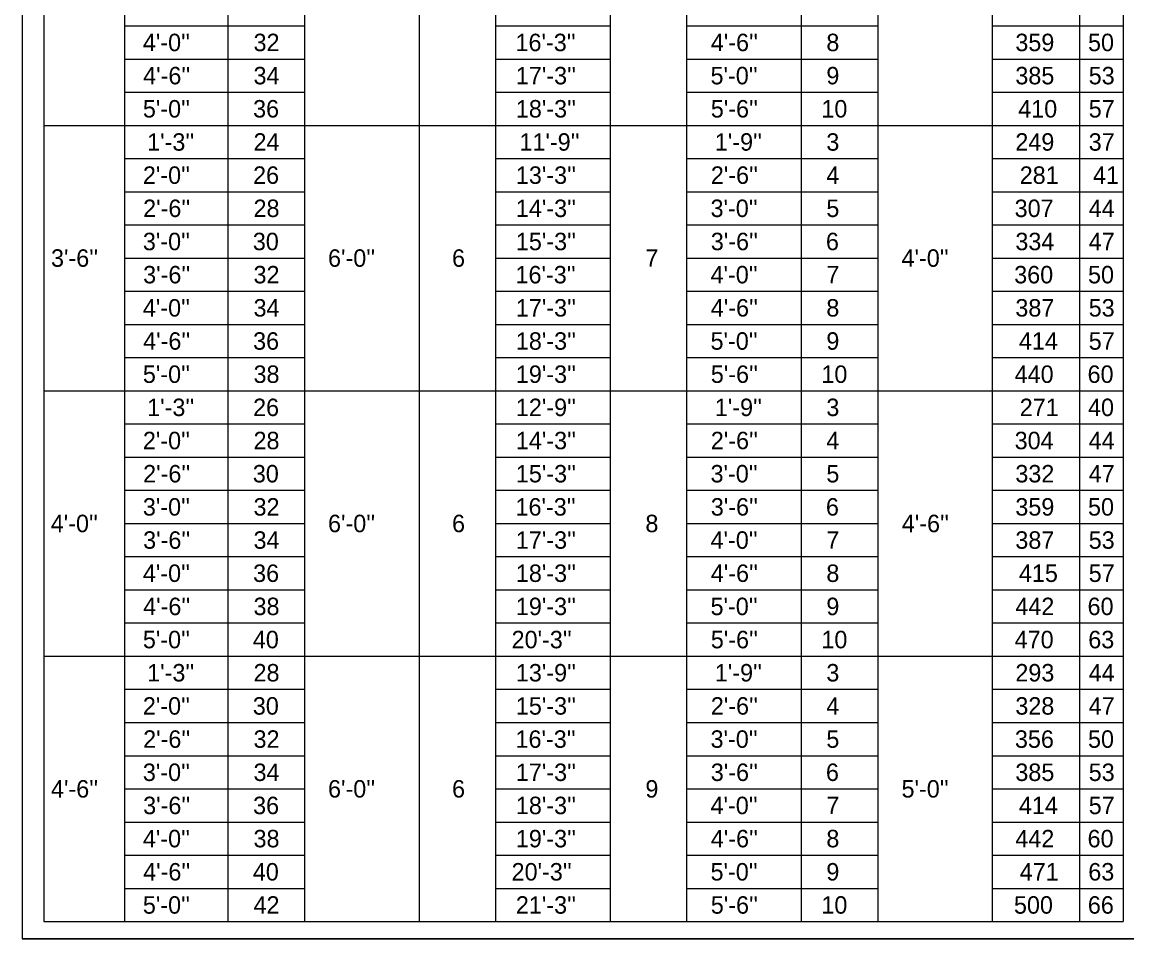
# Model space of a CAD drawing. Extents: x 1007 to 1035.5, y 1000.5 to 1021.5.
# Drawn here: x 1007 to 1019.65, y 1000.5 to 1011 of the extents above; entities that cross this region are included whole.
import ezdxf

# ---------------------------------------------------------------- set-up
doc = ezdxf.new("R2010")
doc.units = 0
for name, color, linetype in [('Level 1', 7, 'Continuous'), ('Level 10', 7, 'Continuous'), ('Level 11', 7, 'Continuous'), ('Level 2', 7, 'Continuous')]:
    doc.layers.add(name, color=color, linetype=linetype)

msp = doc.modelspace()

# ---------------------------------------------------------------- linework, layer by layer
at = {"layer": 'Level 10'}
for p, q in [((1007, 1021.5), (1007, 1000.5)), ((1007.25, 1020.439), (1007.25, 1000.699)), ((1019.609, 1020.439), (1019.609, 1000.699)), ((1008.172, 1018.939), (1008.172, 1000.699)), ((1009.359, 1000.699), (1009.359, 1018.939)), ((1010.234, 1018.939), (1010.234, 1000.699)), ((1013.734, 1018.939), (1013.734, 1000.699)), ((1014.609, 1018.939), (1014.609, 1000.699)), ((1015.922, 1018.939), (1015.922, 1000.699)), ((1016.797, 1018.939), (1016.797, 1000.699)), ((1018.109, 1018.939), (1018.109, 1000.699)), ((1019.109, 1018.939), (1019.109, 1000.699)), ((1011.547, 1012.859), (1011.547, 1000.699)), ((1012.422, 1012.859), (1012.422, 1000.699)), ((1008.172, 1010.959), (1009.359, 1010.959)), ((1009.359, 1010.959), (1010.234, 1010.959)), ((1012.422, 1010.959), (1013.734, 1010.959)), ((1014.609, 1010.959), (1015.922, 1010.959)), ((1015.922, 1010.959), (1016.797, 1010.959)), ((1018.109, 1010.959), (1019.609, 1010.959)), ((1008.172, 1010.579), (1009.359, 1010.579)), ((1009.359, 1010.579), (1010.234, 1010.579)), ((1012.422, 1010.579), (1013.734, 1010.579)), ((1014.609, 1010.579), (1015.922, 1010.579)), ((1015.922, 1010.579), (1016.797, 1010.579)), ((1018.109, 1010.579), (1019.609, 1010.579)), ((1008.172, 1010.199), (1009.359, 1010.199)), ((1009.359, 1010.199), (1010.234, 1010.199)), ((1012.422, 1010.199), (1013.734, 1010.199)), ((1014.609, 1010.199), (1015.922, 1010.199)), ((1015.922, 1010.199), (1016.797, 1010.199)), ((1018.109, 1010.199), (1019.609, 1010.199)), ((1007.25, 1009.819), (1019.609, 1009.819)), ((1009.359, 1009.819), (1010.234, 1009.819)), ((1008.172, 1009.439), (1009.359, 1009.439)), ((1009.359, 1009.439), (1010.234, 1009.439)), ((1012.422, 1009.439), (1013.734, 1009.439)), ((1014.609, 1009.439), (1015.922, 1009.439)), ((1015.922, 1009.439), (1016.797, 1009.439)), ((1018.109, 1009.439), (1019.609, 1009.439)), ((1008.172, 1009.059), (1009.359, 1009.059)), ((1009.359, 1009.059), (1010.234, 1009.059)), ((1012.422, 1009.059), (1013.734, 1009.059)), ((1014.609, 1009.059), (1015.922, 1009.059)), ((1015.922, 1009.059), (1016.797, 1009.059)), ((1018.109, 1009.059), (1019.609, 1009.059)), ((1008.172, 1008.679), (1009.359, 1008.679)), ((1009.359, 1008.679), (1010.234, 1008.679)), ((1012.422, 1008.679), (1013.734, 1008.679)), ((1014.609, 1008.679), (1015.922, 1008.679)), ((1015.922, 1008.679), (1016.797, 1008.679)), ((1018.109, 1008.679), (1019.609, 1008.679)), ((1008.172, 1008.299), (1009.359, 1008.299)), ((1009.359, 1008.299), (1010.234, 1008.299)), ((1012.422, 1008.299), (1013.734, 1008.299)), ((1014.609, 1008.299), (1015.922, 1008.299)), ((1015.922, 1008.299), (1016.797, 1008.299)), ((1018.109, 1008.299), (1019.609, 1008.299)), ((1008.172, 1007.919), (1009.359, 1007.919)), ((1009.359, 1007.919), (1010.234, 1007.919)), ((1012.422, 1007.919), (1013.734, 1007.919)), ((1014.609, 1007.919), (1015.922, 1007.919)), ((1015.922, 1007.919), (1016.797, 1007.919)), ((1018.109, 1007.919), (1019.609, 1007.919)), ((1008.172, 1007.539), (1009.359, 1007.539)), ((1009.359, 1007.539), (1010.234, 1007.539)), ((1012.422, 1007.539), (1013.734, 1007.539)), ((1014.609, 1007.539), (1015.922, 1007.539)), ((1015.922, 1007.539), (1016.797, 1007.539)), ((1018.109, 1007.539), (1019.609, 1007.539)), ((1008.172, 1007.159), (1009.359, 1007.159)), ((1009.359, 1007.159), (1010.234, 1007.159)), ((1012.422, 1007.159), (1013.734, 1007.159)), ((1014.609, 1007.159), (1015.922, 1007.159)), ((1015.922, 1007.159), (1016.797, 1007.159)), ((1018.109, 1007.159), (1019.609, 1007.159)), ((1007.25, 1006.779), (1019.609, 1006.779)), ((1009.359, 1006.779), (1010.234, 1006.779)), ((1008.172, 1006.399), (1009.359, 1006.399)), ((1009.359, 1006.399), (1010.234, 1006.399)), ((1012.422, 1006.399), (1013.734, 1006.399)), ((1014.609, 1006.399), (1015.922, 1006.399)), ((1015.922, 1006.399), (1016.797, 1006.399)), ((1018.109, 1006.399), (1019.609, 1006.399)), ((1008.172, 1006.019), (1009.359, 1006.019)), ((1009.359, 1006.019), (1010.234, 1006.019)), ((1012.422, 1006.019), (1013.734, 1006.019)), ((1014.609, 1006.019), (1015.922, 1006.019)), ((1015.922, 1006.019), (1016.797, 1006.019)), ((1018.109, 1006.019), (1019.609, 1006.019)), ((1008.172, 1005.639), (1009.359, 1005.639)), ((1009.359, 1005.639), (1010.234, 1005.639)), ((1012.422, 1005.639), (1013.734, 1005.639)), ((1014.609, 1005.639), (1015.922, 1005.639)), ((1015.922, 1005.639), (1016.797, 1005.639)), ((1018.109, 1005.639), (1019.609, 1005.639)), ((1008.172, 1005.259), (1009.359, 1005.259)), ((1009.359, 1005.259), (1010.234, 1005.259)), ((1012.422, 1005.259), (1013.734, 1005.259)), ((1014.609, 1005.259), (1015.922, 1005.259)), ((1015.922, 1005.259), (1016.797, 1005.259)), ((1018.109, 1005.259), (1019.609, 1005.259)), ((1008.172, 1004.879), (1009.359, 1004.879)), ((1009.359, 1004.879), (1010.234, 1004.879)), ((1012.422, 1004.879), (1013.734, 1004.879)), ((1014.609, 1004.879), (1015.922, 1004.879)), ((1015.922, 1004.879), (1016.797, 1004.879)), ((1018.109, 1004.879), (1019.609, 1004.879)), ((1008.172, 1004.499), (1009.359, 1004.499)), ((1009.359, 1004.499), (1010.234, 1004.499)), ((1012.422, 1004.499), (1013.734, 1004.499)), ((1014.609, 1004.499), (1015.922, 1004.499)), ((1015.922, 1004.499), (1016.797, 1004.499)), ((1018.109, 1004.499), (1019.609, 1004.499)), ((1008.172, 1004.119), (1009.359, 1004.119)), ((1009.359, 1004.119), (1010.234, 1004.119)), ((1012.422, 1004.119), (1013.734, 1004.119)), ((1014.609, 1004.119), (1015.922, 1004.119)), ((1015.922, 1004.119), (1016.797, 1004.119)), ((1018.109, 1004.119), (1019.609, 1004.119)), ((1007.25, 1003.739), (1019.609, 1003.739)), ((1009.359, 1003.739), (1010.234, 1003.739)), ((1008.172, 1003.359), (1009.359, 1003.359)), ((1009.359, 1003.359), (1010.234, 1003.359)), ((1012.422, 1003.359), (1013.734, 1003.359)), ((1014.609, 1003.359), (1015.922, 1003.359)), ((1015.922, 1003.359), (1016.797, 1003.359)), ((1018.109, 1003.359), (1019.609, 1003.359)), ((1008.172, 1002.979), (1009.359, 1002.979)), ((1009.359, 1002.979), (1010.234, 1002.979)), ((1012.422, 1002.979), (1013.734, 1002.979)), ((1014.609, 1002.979), (1015.922, 1002.979)), ((1015.922, 1002.979), (1016.797, 1002.979)), ((1018.109, 1002.979), (1019.609, 1002.979)), ((1008.172, 1002.599), (1009.359, 1002.599)), ((1009.359, 1002.599), (1010.234, 1002.599)), ((1012.422, 1002.599), (1013.734, 1002.599)), ((1014.609, 1002.599), (1015.922, 1002.599)), ((1015.922, 1002.599), (1016.797, 1002.599)), ((1018.109, 1002.599), (1019.609, 1002.599)), ((1008.172, 1002.219), (1009.359, 1002.219)), ((1009.359, 1002.219), (1010.234, 1002.219)), ((1012.422, 1002.219), (1013.734, 1002.219)), ((1014.609, 1002.219), (1015.922, 1002.219)), ((1015.922, 1002.219), (1016.797, 1002.219)), ((1018.109, 1002.219), (1019.609, 1002.219)), ((1008.172, 1001.839), (1009.359, 1001.839)), ((1009.359, 1001.839), (1010.234, 1001.839)), ((1012.422, 1001.839), (1013.734, 1001.839)), ((1014.609, 1001.839), (1015.922, 1001.839)), ((1015.922, 1001.839), (1016.797, 1001.839)), ((1018.109, 1001.839), (1019.609, 1001.839)), ((1008.172, 1001.459), (1009.359, 1001.459)), ((1009.359, 1001.459), (1010.234, 1001.459)), ((1012.422, 1001.459), (1013.734, 1001.459)), ((1014.609, 1001.459), (1015.922, 1001.459)), ((1015.922, 1001.459), (1016.797, 1001.459)), ((1018.109, 1001.459), (1019.609, 1001.459)), ((1008.172, 1001.079), (1009.359, 1001.079)), ((1009.359, 1001.079), (1010.234, 1001.079)), ((1012.422, 1001.079), (1013.734, 1001.079)), ((1014.609, 1001.079), (1015.922, 1001.079)), ((1015.922, 1001.079), (1016.797, 1001.079)), ((1018.109, 1001.079), (1019.609, 1001.079)), ((1007.25, 1000.699), (1019.609, 1000.699)), ((1035.5, 1000.5), (1007, 1000.5))]:
    msp.add_line(p, q, dxfattribs=at)
msp.add_lwpolyline([(1007, 1000.5), (1035.5, 1000.5), (1035.5, 1021.5), (1007, 1021.5)], close=True, dxfattribs=at)
at = {"layer": 'Level 11'}
msp.add_lwpolyline([(1007, 1000.5), (1035.5, 1000.5), (1035.5, 1021.5), (1007, 1021.5)], close=True, dxfattribs=at)
msp.add_lwpolyline([(1007, 1000.5), (1035.5, 1000.5), (1035.5, 1021.5), (1007, 1021.5)], close=True, dxfattribs=at)

# ---------------------------------------------------------------- texts
at = {"layer": 'Level 1'}
for s, p in [('32', (1009.65, 1010.669)), ("16'-3''", (1012.65, 1010.669)), ("4'-6''", (1014.886, 1010.669)), ('8', (1016.209, 1010.669)), ('359', (1018.373, 1010.669)), ('50', (1019.205, 1010.669)), ('34', (1009.65, 1010.289)), ("17'-3''", (1012.654, 1010.289)), ("5'-0''", (1014.883, 1010.289)), ('9', (1016.209, 1010.289)), ('385', (1018.373, 1010.289)), ('53', (1019.213, 1010.289)), ('36', (1009.645, 1009.909)), ("18'-3''", (1012.654, 1009.909)), ("5'-6''", (1014.886, 1009.909)), ('10', (1016.152, 1009.909)), ('410', (1018.406, 1009.909)), ('57', (1019.213, 1009.909)), ('24', (1009.65, 1009.529)), ("11'-9''", (1012.695, 1009.529)), ("1'-9''", (1014.932, 1009.529)), ('3', (1016.209, 1009.529)), ('249', (1018.373, 1009.529)), ('37', (1019.213, 1009.529)), ('26', (1009.645, 1009.149)), ("13'-3''", (1012.654, 1009.149)), ("2'-6''", (1014.886, 1009.149)), ('4', (1016.209, 1009.149)), ('281', (1018.423, 1009.149)), ('41', (1019.262, 1009.149)), ('28', (1009.65, 1008.769)), ("14'-3''", (1012.654, 1008.769)), ("3'-0''", (1014.883, 1008.769)), ('5', (1016.209, 1008.769)), ('307', (1018.365, 1008.769)), ('44', (1019.213, 1008.769)), ('30', (1009.642, 1008.389)), ("15'-3''", (1012.654, 1008.389)), ("3'-6''", (1014.886, 1008.389)), ('6', (1016.204, 1008.389)), ('334', (1018.373, 1008.389)), ('47', (1019.213, 1008.389)), ("3'-6''", (1007.331, 1008.199)), ("6'-0''", (1010.503, 1008.199)), ('6', (1011.923, 1008.199)), ('7', (1014.137, 1008.199)), ("4'-0''", (1017.07, 1008.199)), ('32', (1009.65, 1008.009)), ("16'-3''", (1012.65, 1008.009)), ("4'-0''", (1014.883, 1008.009)), ('7', (1016.209, 1008.009)), ('360', (1018.36, 1008.009)), ('50', (1019.205, 1008.009)), ('34', (1009.65, 1007.629)), ("17'-3''", (1012.654, 1007.629)), ("4'-6''", (1014.886, 1007.629)), ('8', (1016.209, 1007.629)), ('387', (1018.373, 1007.629)), ('53', (1019.213, 1007.629)), ('36', (1009.645, 1007.249)), ("18'-3''", (1012.654, 1007.249)), ("5'-0''", (1014.883, 1007.249)), ('9', (1016.209, 1007.249)), ('414', (1018.414, 1007.249)), ('57', (1019.213, 1007.249)), ('38', (1009.65, 1006.869)), ("19'-3''", (1012.654, 1006.869)), ("5'-6''", (1014.886, 1006.869)), ('10', (1016.152, 1006.869)), ('440', (1018.365, 1006.869)), ('60', (1019.2, 1006.869)), ('26', (1009.645, 1006.489)), ("12'-9''", (1012.654, 1006.489)), ("1'-9''", (1014.932, 1006.489)), ('3', (1016.209, 1006.489)), ('271', (1018.423, 1006.489)), ('40', (1019.205, 1006.489)), ('28', (1009.65, 1006.109)), ("14'-3''", (1012.654, 1006.109)), ("2'-6''", (1014.886, 1006.109)), ('4', (1016.209, 1006.109)), ('304', (1018.365, 1006.109)), ('44', (1019.213, 1006.109)), ('30', (1009.642, 1005.729)), ("15'-3''", (1012.654, 1005.729)), ("3'-0''", (1014.883, 1005.729)), ('5', (1016.209, 1005.729)), ('332', (1018.373, 1005.729)), ('47', (1019.213, 1005.729)), ('32', (1009.65, 1005.349)), ("16'-3''", (1012.65, 1005.349)), ("3'-6''", (1014.886, 1005.349)), ('6', (1016.204, 1005.349)), ('359', (1018.373, 1005.349)), ('50', (1019.205, 1005.349)), ("4'-0''", (1007.328, 1005.159)), ("6'-0''", (1010.503, 1005.159)), ('6', (1011.923, 1005.159)), ('8', (1014.137, 1005.159)), ("4'-6''", (1017.073, 1005.159)), ('34', (1009.65, 1004.969)), ("17'-3''", (1012.654, 1004.969)), ("4'-0''", (1014.883, 1004.969)), ('7', (1016.209, 1004.969)), ('387', (1018.373, 1004.969)), ('53', (1019.213, 1004.969)), ('36', (1009.645, 1004.589)), ("18'-3''", (1012.654, 1004.589)), ("4'-6''", (1014.886, 1004.589)), ('8', (1016.209, 1004.589)), ('415', (1018.414, 1004.589)), ('57', (1019.213, 1004.589)), ('38', (1009.65, 1004.209)), ("19'-3''", (1012.654, 1004.209)), ("5'-0''", (1014.883, 1004.209)), ('9', (1016.209, 1004.209)), ('442', (1018.373, 1004.209)), ('60', (1019.2, 1004.209)), ('40', (1009.642, 1003.829)), ("20'-3''", (1012.605, 1003.829)), ("5'-6''", (1014.886, 1003.829)), ('10', (1016.152, 1003.829)), ('470', (1018.365, 1003.829)), ('63', (1019.208, 1003.829)), ('28', (1009.65, 1003.449)), ("13'-9''", (1012.654, 1003.449)), ("1'-9''", (1014.932, 1003.449)), ('3', (1016.209, 1003.449)), ('293', (1018.373, 1003.449)), ('44', (1019.213, 1003.449)), ('30', (1009.642, 1003.069)), ("15'-3''", (1012.654, 1003.069)), ("2'-6''", (1014.886, 1003.069)), ('4', (1016.209, 1003.069)), ('328', (1018.373, 1003.069)), ('47', (1019.213, 1003.069)), ('32', (1009.65, 1002.689)), ("16'-3''", (1012.65, 1002.689)), ("3'-0''", (1014.883, 1002.689)), ('5', (1016.209, 1002.689)), ('356', (1018.368, 1002.689)), ('50', (1019.205, 1002.689)), ('34', (1009.65, 1002.309)), ("17'-3''", (1012.654, 1002.309)), ("3'-6''", (1014.886, 1002.309)), ('6', (1016.204, 1002.309)), ('385', (1018.373, 1002.309)), ('53', (1019.213, 1002.309)), ("4'-6''", (1007.331, 1002.119)), ("6'-0''", (1010.503, 1002.119)), ('6', (1011.923, 1002.119)), ('9', (1014.137, 1002.119)), ("5'-0''", (1017.07, 1002.119)), ('36', (1009.645, 1001.929)), ("18'-3''", (1012.654, 1001.929)), ("4'-0''", (1014.883, 1001.929)), ('7', (1016.209, 1001.929)), ('414', (1018.414, 1001.929)), ('57', (1019.213, 1001.929)), ('38', (1009.65, 1001.549)), ("19'-3''", (1012.654, 1001.549)), ("4'-6''", (1014.886, 1001.549)), ('8', (1016.209, 1001.549)), ('442', (1018.373, 1001.549)), ('60', (1019.2, 1001.549)), ('40', (1009.642, 1001.169)), ("20'-3''", (1012.605, 1001.169)), ("5'-0''", (1014.883, 1001.169)), ('9', (1016.209, 1001.169)), ('471', (1018.423, 1001.169)), ('63', (1019.208, 1001.169)), ('42', (1009.65, 1000.789)), ("21'-3''", (1012.654, 1000.789)), ("5'-6''", (1014.886, 1000.789)), ('10', (1016.152, 1000.789)), ('500', (1018.357, 1000.789)), ('66', (1019.203, 1000.789))]:
    msp.add_text(s, height=0.2, dxfattribs=at).set_placement(p)
at = {"layer": 'Level 2'}
for s, p in [("4'-0''", (1008.383, 1010.669)), ("4'-6''", (1008.386, 1010.289)), ("5'-0''", (1008.383, 1009.909)), ("1'-3''", (1008.432, 1009.529)), ("2'-0''", (1008.383, 1009.149)), ("2'-6''", (1008.386, 1008.769)), ("3'-0''", (1008.383, 1008.389)), ("3'-6''", (1008.386, 1008.009)), ("4'-0''", (1008.383, 1007.629)), ("4'-6''", (1008.386, 1007.249)), ("5'-0''", (1008.383, 1006.869)), ("1'-3''", (1008.432, 1006.489)), ("2'-0''", (1008.383, 1006.109)), ("2'-6''", (1008.386, 1005.729)), ("3'-0''", (1008.383, 1005.349)), ("3'-6''", (1008.386, 1004.969)), ("4'-0''", (1008.383, 1004.589)), ("4'-6''", (1008.386, 1004.209)), ("5'-0''", (1008.383, 1003.829)), ("1'-3''", (1008.432, 1003.449)), ("2'-0''", (1008.383, 1003.069)), ("2'-6''", (1008.386, 1002.689)), ("3'-0''", (1008.383, 1002.309)), ("3'-6''", (1008.386, 1001.929)), ("4'-0''", (1008.383, 1001.549)), ("4'-6''", (1008.386, 1001.169)), ("5'-0''", (1008.383, 1000.789))]:
    msp.add_text(s, height=0.2, dxfattribs=at).set_placement(p)

doc.saveas('drawing.dxf')
